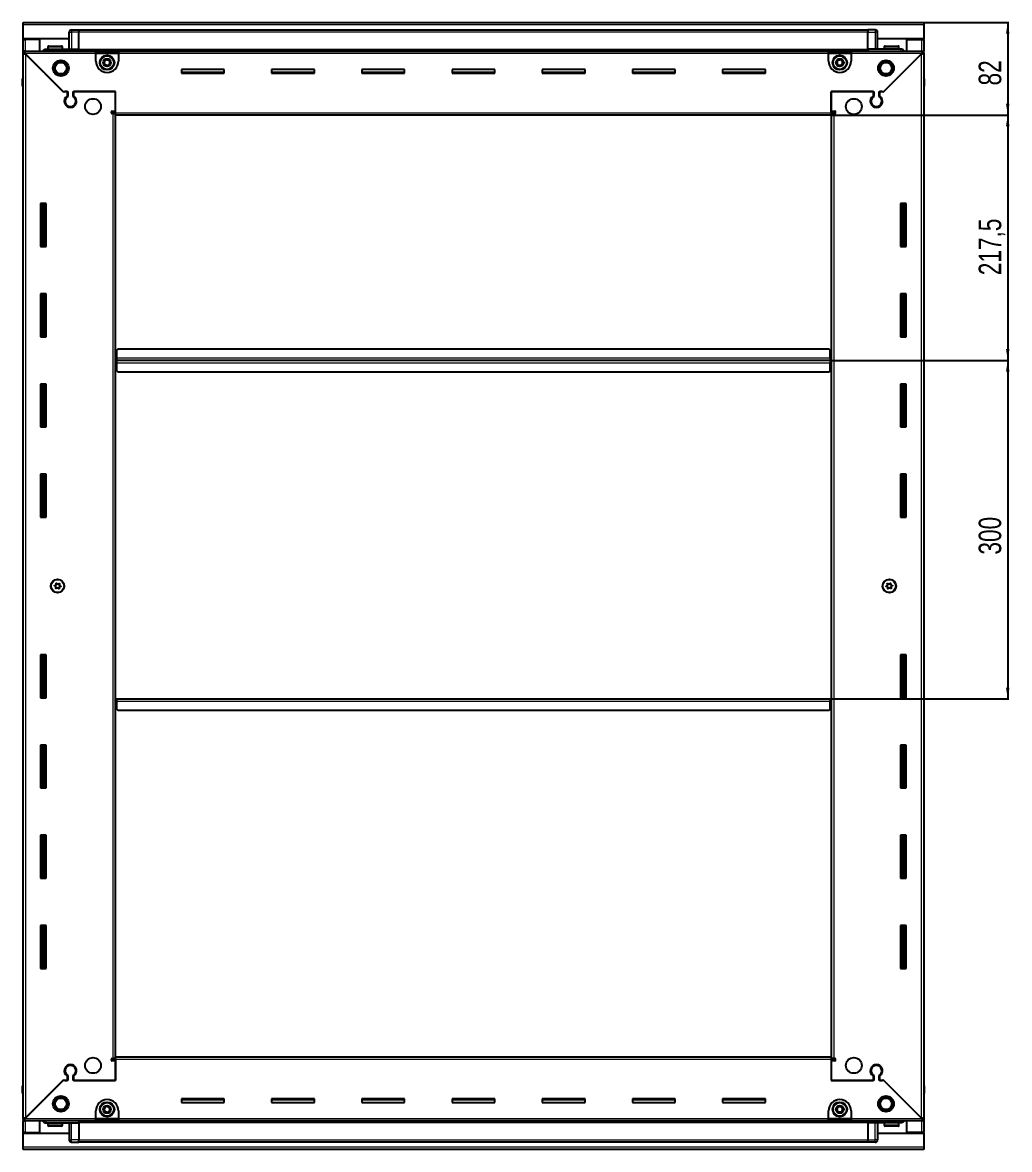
# Model space of a CAD drawing. Header units: millimetres. Extents: x 799 to 4478, y -814 to 2134.
# Drawn here: x 3602 to 4478, y 994 to 1993 of the extents above; entities that cross this region are included whole.
import ezdxf

# ---------------------------------------------------------------- set-up
doc = ezdxf.new("R2010")
doc.units = ezdxf.units.MM
doc.layers.add('FORMAT', color=7, linetype='Continuous')
doc.styles.add('SLDTEXTSTYLE0', font='TXT', dxfattribs={"width": 0.75})
doc.dimstyles.new('SLDDIMSTYLE0', dxfattribs={"dimtxt": 20, "dimasz": 10, "dimexe": 0, "dimexo": 0.0625, "dimgap": 5, "dimtad": 2, "dimdec": 1, "dimrnd": 1e-09, "dimzin": 12, "dimdsep": 46, "dimtxsty": 'SLDTEXTSTYLE0', "dimsah": 1, "dimcen": 0.09, "dimadec": 0, "dimazin": 3, "dimtfac": 1, "dimtofl": 0, "dimtmove": 0, "dimatfit": 3, "dimfxl": 0, "dimfrac": 2, "dimtolj": 1, "dimtzin": 12, "dimarcsym": 0})

# ---------------------------------------------------------------- blocks, each defined once
blk = doc.blocks.new('_D_6')
at = {"layer": 'FORMAT'}
for p, q in [((4401.51, 1993.43), (4477, 1993.43)), ((4476, 1993.43), (4476, 1911.43)), ((4319.51, 1911.43), (4477, 1911.43))]:
    blk.add_line(p, q, dxfattribs=at)
for points in [[(4476, 1993.43), (4474.46, 1983.43), (4477.54, 1983.43)], [(4476, 1911.43), (4477.54, 1921.43), (4474.46, 1921.43)]]:
    blk.add_solid(points, dxfattribs=at)
at = {"layer": 'FORMAT', "insert": (4450.22, 1937.66), "char_height": 20, "attachment_point": 1, "rotation": 90, "style": 'SLDTEXTSTYLE0'}
blk.add_mtext('82', dxfattribs=at)
blk = doc.blocks.new('_D_7')
at = {"layer": 'FORMAT'}
for p, q in [((4319.51, 1911.43), (4477, 1911.43)), ((4476, 1911.43), (4476, 1693.93)), ((4318.51, 1693.93), (4477, 1693.93))]:
    blk.add_line(p, q, dxfattribs=at)
for points in [[(4476, 1911.43), (4474.46, 1901.43), (4477.54, 1901.43)], [(4476, 1693.93), (4477.54, 1703.93), (4474.46, 1703.93)]]:
    blk.add_solid(points, dxfattribs=at)
at = {"layer": 'FORMAT', "insert": (4450.22, 1769.43), "char_height": 20, "attachment_point": 1, "rotation": 90, "style": 'SLDTEXTSTYLE0'}
blk.add_mtext('217,5', dxfattribs=at)
blk = doc.blocks.new('_D_8')
at = {"layer": 'FORMAT'}
for p, q in [((4318.51, 1693.93), (4477, 1693.93)), ((4476, 1693.93), (4476, 1393.93)), ((4318.51, 1393.93), (4477, 1393.93))]:
    blk.add_line(p, q, dxfattribs=at)
for points in [[(4476, 1693.93), (4474.46, 1683.93), (4477.54, 1683.93)], [(4476, 1393.93), (4477.54, 1403.93), (4474.46, 1403.93)]]:
    blk.add_solid(points, dxfattribs=at)
at = {"layer": 'FORMAT', "insert": (4450.22, 1521.77), "char_height": 20, "attachment_point": 1, "rotation": 90, "style": 'SLDTEXTSTYLE0'}
blk.add_mtext('300', dxfattribs=at)

msp = doc.modelspace()

# ---------------------------------------------------------------- linework, layer by layer
at = {"color": 7, "linetype": 'Continuous', "lineweight": 25}
for p, q in [((3602.5, 1991.33), (3602.5, 1993.43)), ((3602.5, 1993.43), (4401.5, 1993.43)), ((3602.5, 1978.93), (3602.5, 1991.33)), ((4401.5, 1993.43), (4401.5, 1991.33)), ((4401.5, 1991.33), (4401.5, 1978.93)), ((3643.5, 1978.93), (3602.5, 1978.93)), ((3602.5, 1978.43), (3602.5, 1978.93)), ((3602.5, 1978.43), (3604.6, 1978.43)), ((3602.5, 1968.18), (3602.5, 1978.43)), ((3604, 1978.43), (3604, 1978.93)), ((3617.5, 1978.43), (3604.6, 1978.43)), ((3617.5, 1968.18), (3617.5, 1978.43)), ((3643.5, 1969.93), (3643.5, 1984.93)), ((3644.18, 1986.43), (3644.18, 1986.43)), ((3645.5, 1986.93), (3652, 1986.93)), ((3645.5, 1986.93), (3652, 1986.93)), ((3652, 1986.93), (3652, 1986.93)), ((3652, 1986.93), (3652, 1986.93)), ((3652, 1986.93), (3652, 1984.93)), ((4352, 1986.78), (3652, 1986.78)), ((3652, 1969.93), (3652, 1984.93)), ((4352, 1986.93), (4352, 1986.93)), ((4358.5, 1986.93), (4352, 1986.93)), ((4358.5, 1986.93), (4352, 1986.93)), ((4352, 1986.93), (4352, 1984.93)), ((4352, 1969.93), (4352, 1984.93)), ((4360.5, 1984.93), (4360.5, 1984.93)), ((4360.5, 1969.93), (4360.5, 1984.93)), ((4401.5, 1978.93), (4360.5, 1978.93)), ((4386.5, 1968.18), (4386.5, 1978.43)), ((4386.5, 1978.43), (4399.4, 1978.43)), ((4399.4, 1978.43), (4401.5, 1978.43)), ((4400, 1978.43), (4400, 1978.93)), ((4401.5, 1978.43), (4401.5, 1978.93)), ((4401.5, 1978.43), (4401.5, 1968.18)), ((3602.5, 1966.68), (3602.5, 1968.18)), ((3602.5, 1968.18), (3603.5, 1968.18)), ((3603.5, 1968.18), (3667, 1968.18)), ((3603.5, 1966.68), (3603.5, 1968.18)), ((3623, 1969.93), (3652, 1969.93)), ((3624.5, 1971.83), (3624.5, 1969.93)), ((3625.3, 1972.63), (3636.7, 1972.63)), ((3637.5, 1969.93), (3637.5, 1971.83)), ((3652, 1969.93), (3652, 1969.43)), ((3652, 1968.78), (4352, 1968.78)), ((3667, 1966.08), (3667, 1968.18)), ((3667, 1968.18), (3687, 1968.18)), ((3687, 1968.18), (4317, 1968.18)), ((3687, 1968.18), (3687, 1966.08)), ((4317, 1966.08), (4317, 1968.18)), ((4317, 1968.18), (4337, 1968.18)), ((4337, 1968.18), (4400.5, 1968.18)), ((4337, 1968.18), (4337, 1966.08)), ((4352, 1969.93), (4352, 1969.43)), ((4381, 1969.93), (4352, 1969.93)), ((4366.5, 1971.83), (4366.5, 1969.93)), ((4367.3, 1972.63), (4378.7, 1972.63)), ((4379.5, 1969.93), (4379.5, 1971.83)), ((4400.5, 1966.68), (4400.5, 1968.18)), ((4400.5, 1968.18), (4401.5, 1968.18)), ((4401.5, 1966.68), (4401.5, 1968.18)), ((3602.5, 1966.18), (3602.5, 1966.68)), ((3602.5, 1966.68), (3603.5, 1966.68)), ((3602.5, 1021.68), (3602.5, 1966.18)), ((3604, 1966.18), (3602.5, 1966.18)), ((3604.1, 1966.08), (3638, 1932.18)), ((3638.7, 1931.48), (3604.6, 1965.58)), ((3667, 1966.68), (3687, 1966.68)), ((3667, 1959.18), (3667, 1966.08)), ((3687, 1966.08), (3687, 1959.18)), ((4317, 1966.68), (4337, 1966.68)), ((4317, 1959.18), (4317, 1966.08)), ((4337, 1966.08), (4337, 1959.18)), ((4399.4, 1965.58), (4365.3, 1931.48)), ((4366, 1932.18), (4399.9, 1966.08)), ((4400, 1966.18), (4401.5, 1966.18)), ((4400.5, 1966.68), (4401.5, 1966.68)), ((4401.5, 1966.68), (4401.5, 1966.18)), ((4401.5, 1966.18), (4401.5, 1021.68)), ((3781, 1951.93), (3743, 1951.93)), ((3743, 1951.93), (3743, 1948.43)), ((3781, 1949.18), (3743, 1949.18)), ((3743, 1948.43), (3781, 1948.43)), ((3781, 1948.43), (3781, 1951.93)), ((3861, 1951.93), (3823, 1951.93)), ((3823, 1951.93), (3823, 1948.43)), ((3861, 1949.18), (3823, 1949.18)), ((3823, 1948.43), (3861, 1948.43)), ((3861, 1948.43), (3861, 1951.93)), ((3941, 1951.93), (3903, 1951.93)), ((3903, 1951.93), (3903, 1948.43)), ((3941, 1949.18), (3903, 1949.18)), ((3903, 1948.43), (3941, 1948.43)), ((3941, 1948.43), (3941, 1951.93)), ((4021, 1951.93), (3983, 1951.93)), ((3983, 1951.93), (3983, 1948.43)), ((4021, 1949.18), (3983, 1949.18)), ((3983, 1948.43), (4021, 1948.43)), ((4021, 1948.43), (4021, 1951.93)), ((4101, 1951.93), (4063, 1951.93)), ((4063, 1951.93), (4063, 1948.43)), ((4101, 1949.18), (4063, 1949.18)), ((4063, 1948.43), (4101, 1948.43)), ((4101, 1948.43), (4101, 1951.93)), ((4181, 1951.93), (4143, 1951.93)), ((4143, 1951.93), (4143, 1948.43)), ((4181, 1949.18), (4143, 1949.18)), ((4143, 1948.43), (4181, 1948.43)), ((4181, 1948.43), (4181, 1951.93)), ((4261, 1951.93), (4223, 1951.93)), ((4223, 1951.93), (4223, 1948.43)), ((4261, 1949.18), (4223, 1949.18)), ((4223, 1948.43), (4261, 1948.43)), ((4261, 1948.43), (4261, 1951.93)), ((3602, 1943.43), (3602, 1936.93)), ((3602, 1936.93), (3602, 1943.43)), ((4401.5, 1944.76), (4401.5, 1944.76)), ((4402, 1943.43), (4402, 1936.93)), ((4402, 1936.93), (4402, 1943.43)), ((3602, 1936.93), (3602, 1936.93)), ((3602.5, 1936.93), (3602, 1936.93)), ((3602.15, 1936.93), (3602.15, 1050.93)), ((3638, 1932.18), (3642.2, 1932.18)), ((3639.4, 1932.18), (3638.7, 1931.48)), ((3641.5, 1932.18), (3639.4, 1932.18)), ((3641.5, 1932.18), (3641.5, 1928.29)), ((3642.2, 1932.18), (3642.2, 1927.9)), ((3646.8, 1932.18), (3684.5, 1932.18)), ((3646.8, 1927.9), (3646.8, 1932.18)), ((3647.5, 1928.29), (3647.5, 1932.18)), ((3684.5, 1932.18), (3647.5, 1932.18)), ((3684.5, 1913.53), (3684.5, 1932.18)), ((3684.5, 1914.93), (3684.5, 1932.18)), ((4319.5, 1932.18), (4357.2, 1932.18)), ((4319.5, 1913.53), (4319.5, 1932.18)), ((4319.5, 1932.18), (4319.5, 1914.93)), ((4356.5, 1932.18), (4319.5, 1932.18)), ((4356.5, 1932.18), (4356.5, 1928.29)), ((4357.2, 1932.18), (4357.2, 1927.9)), ((4361.8, 1932.18), (4366, 1932.18)), ((4361.8, 1927.9), (4361.8, 1932.18)), ((4364.6, 1932.18), (4362.5, 1932.18)), ((4362.5, 1928.29), (4362.5, 1932.18)), ((4365.3, 1931.48), (4364.6, 1932.18)), ((4401.5, 1936.93), (4402, 1936.93)), ((4401.85, 1050.93), (4401.85, 1936.93)), ((4402, 1936.93), (4402, 1936.93)), ((4402, 1936.93), (4402, 1936.93)), ((3642.5, 1919.32), (3642.5, 1918.56)), ((4361.5, 1919.32), (4361.5, 1918.56)), ((3681.65, 1914.93), (3684.5, 1914.93)), ((3682.4, 1912.93), (3681.65, 1912.93)), ((3682.4, 1912.93), (3684.5, 1912.93)), ((3684.5, 1913.93), (3682.5, 1913.93)), ((3682.5, 1913.93), (3682.5, 1912.93)), ((3684.5, 1911.43), (3684.5, 1913.53)), ((4319.5, 1911.43), (3684.5, 1911.43)), ((3684.5, 1076.43), (3684.5, 1911.43)), ((4319.5, 1914.93), (4322.35, 1914.93)), ((4321.5, 1913.93), (4319.5, 1913.93)), ((4319.5, 1913.53), (4319.5, 1911.43)), ((4319.5, 1912.93), (4321.6, 1912.93)), ((4319.5, 1911.43), (4319.5, 1076.43)), ((4321.5, 1912.93), (4321.5, 1913.93)), ((4322.35, 1912.93), (4321.6, 1912.93)), ((3623, 1832.93), (3618, 1832.93)), ((3618, 1832.93), (3618, 1794.93)), ((3620.15, 1794.93), (3620.15, 1832.93)), ((3621.94, 1794.93), (3621.94, 1832.93)), ((3621.98, 1794.93), (3621.98, 1832.93)), ((3623, 1794.93), (3623, 1832.93)), ((4381, 1832.93), (4381, 1794.93)), ((4386, 1832.93), (4381, 1832.93)), ((4382.02, 1832.93), (4382.02, 1794.93)), ((4382.06, 1832.93), (4382.06, 1794.93)), ((4383.85, 1832.93), (4383.85, 1794.93)), ((4386, 1794.93), (4386, 1832.93)), ((3618, 1794.93), (3623, 1794.93)), ((4381, 1794.93), (4386, 1794.93)), ((3623, 1752.93), (3618, 1752.93)), ((3618, 1752.93), (3618, 1714.93)), ((3620.15, 1714.93), (3620.15, 1752.93)), ((3621.94, 1714.93), (3621.94, 1752.93)), ((3621.98, 1714.93), (3621.98, 1752.93)), ((3623, 1714.93), (3623, 1752.93)), ((4381, 1752.93), (4381, 1714.93)), ((4386, 1752.93), (4381, 1752.93)), ((4382.02, 1752.93), (4382.02, 1714.93)), ((4382.06, 1752.93), (4382.06, 1714.93)), ((4383.85, 1752.93), (4383.85, 1714.93)), ((4386, 1714.93), (4386, 1752.93)), ((3618, 1714.93), (3623, 1714.93)), ((4381, 1714.93), (4386, 1714.93)), ((3686.5, 1703.93), (3685.5, 1702.93)), ((3685.5, 1702.93), (3685.5, 1696.03)), ((4317.5, 1703.93), (3686.5, 1703.93)), ((4318.5, 1702.93), (4317.5, 1703.93)), ((4318.5, 1696.03), (4318.5, 1702.93)), ((3685.25, 1693.93), (3684.5, 1693.93)), ((3685.5, 1696.78), (3685.25, 1696.78)), ((3685.25, 1696.78), (3685.25, 1693.93)), ((3685.25, 1693.93), (3685.25, 1691.08)), ((3685.25, 1691.08), (3685.5, 1691.08)), ((3685.5, 1693.93), (3685.5, 1696.03)), ((3685.5, 1691.83), (3685.5, 1693.93)), ((4318.5, 1693.93), (3685.5, 1693.93)), ((3685.5, 1691.83), (3685.5, 1684.93)), ((4318.75, 1696.78), (4318.5, 1696.78)), ((4318.5, 1696.03), (4318.5, 1693.93)), ((4318.5, 1693.93), (4318.5, 1691.83)), ((4318.5, 1684.93), (4318.5, 1691.83)), ((4318.5, 1691.08), (4318.75, 1691.08)), ((4318.75, 1693.93), (4318.75, 1696.78)), ((4318.75, 1691.08), (4318.75, 1693.93)), ((4319.5, 1693.93), (4318.75, 1693.93)), ((3685.5, 1684.93), (3686.5, 1683.93)), ((3686.5, 1683.93), (4317.5, 1683.93)), ((4317.5, 1683.93), (4318.5, 1684.93)), ((3623, 1672.93), (3618, 1672.93)), ((3618, 1672.93), (3618, 1634.93)), ((3620.15, 1634.93), (3620.15, 1672.93)), ((3621.94, 1634.93), (3621.94, 1672.93)), ((3621.98, 1634.93), (3621.98, 1672.93)), ((3623, 1634.93), (3623, 1672.93)), ((4381, 1672.93), (4381, 1634.93)), ((4386, 1672.93), (4381, 1672.93)), ((4382.02, 1672.93), (4382.02, 1634.93)), ((4382.06, 1672.93), (4382.06, 1634.93)), ((4383.85, 1672.93), (4383.85, 1634.93)), ((4386, 1634.93), (4386, 1672.93)), ((3618, 1634.93), (3623, 1634.93)), ((4381, 1634.93), (4386, 1634.93)), ((3623, 1592.93), (3618, 1592.93)), ((3618, 1592.93), (3618, 1554.93)), ((3620.15, 1554.93), (3620.15, 1592.93)), ((3621.94, 1554.93), (3621.94, 1592.93)), ((3621.98, 1554.93), (3621.98, 1592.93)), ((3623, 1554.93), (3623, 1592.93)), ((4381, 1592.93), (4381, 1554.93)), ((4386, 1592.93), (4381, 1592.93)), ((4382.02, 1592.93), (4382.02, 1554.93)), ((4382.06, 1592.93), (4382.06, 1554.93)), ((4383.85, 1592.93), (4383.85, 1554.93)), ((4386, 1554.93), (4386, 1592.93)), ((3618, 1554.93), (3623, 1554.93)), ((4381, 1554.93), (4386, 1554.93)), ((3623, 1432.93), (3618, 1432.93)), ((3618, 1432.93), (3618, 1394.93)), ((3620.15, 1394.93), (3620.15, 1432.93)), ((3621.94, 1394.93), (3621.94, 1432.93)), ((3621.98, 1394.93), (3621.98, 1432.93)), ((3623, 1394.93), (3623, 1432.93)), ((4381, 1432.93), (4381, 1394.93)), ((4386, 1432.93), (4381, 1432.93)), ((4382.02, 1432.93), (4382.02, 1394.93)), ((4382.06, 1432.93), (4382.06, 1394.93)), ((4383.85, 1432.93), (4383.85, 1394.93)), ((4386, 1394.93), (4386, 1432.93)), ((3618, 1394.93), (3623, 1394.93)), ((3684.5, 1393.93), (3685.25, 1393.93)), ((3685.25, 1393.93), (3685.25, 1391.08)), ((3685.25, 1391.08), (3685.5, 1391.08)), ((3685.5, 1393.93), (4318.5, 1393.93)), ((3685.5, 1391.83), (3685.5, 1393.93)), ((3685.5, 1391.83), (3685.5, 1384.93)), ((4318.5, 1393.93), (4318.5, 1391.83)), ((4318.5, 1384.93), (4318.5, 1391.83)), ((4318.5, 1391.08), (4318.75, 1391.08)), ((4318.75, 1391.08), (4318.75, 1393.93)), ((4318.75, 1393.93), (4319.5, 1393.93)), ((4381, 1394.93), (4386, 1394.93)), ((3685.5, 1384.93), (3686.5, 1383.93)), ((3686.5, 1383.93), (4317.5, 1383.93)), ((4317.5, 1383.93), (4318.5, 1384.93)), ((3623, 1352.93), (3618, 1352.93)), ((3618, 1352.93), (3618, 1314.93)), ((3620.15, 1314.93), (3620.15, 1352.93)), ((3621.94, 1314.93), (3621.94, 1352.93)), ((3621.98, 1314.93), (3621.98, 1352.93)), ((3623, 1314.93), (3623, 1352.93)), ((4381, 1352.93), (4381, 1314.93)), ((4386, 1352.93), (4381, 1352.93)), ((4382.02, 1352.93), (4382.02, 1314.93)), ((4382.06, 1352.93), (4382.06, 1314.93)), ((4383.85, 1352.93), (4383.85, 1314.93)), ((4386, 1314.93), (4386, 1352.93)), ((3618, 1314.93), (3623, 1314.93)), ((4381, 1314.93), (4386, 1314.93)), ((3623, 1272.93), (3618, 1272.93)), ((3618, 1272.93), (3618, 1234.93)), ((3620.15, 1234.93), (3620.15, 1272.93)), ((3621.94, 1234.93), (3621.94, 1272.93)), ((3621.98, 1234.93), (3621.98, 1272.93)), ((3623, 1234.93), (3623, 1272.93)), ((4381, 1272.93), (4381, 1234.93)), ((4386, 1272.93), (4381, 1272.93)), ((4382.02, 1272.93), (4382.02, 1234.93)), ((4382.06, 1272.93), (4382.06, 1234.93)), ((4383.85, 1272.93), (4383.85, 1234.93)), ((4386, 1234.93), (4386, 1272.93)), ((3618, 1234.93), (3623, 1234.93)), ((4381, 1234.93), (4386, 1234.93)), ((3623, 1192.93), (3618, 1192.93)), ((3618, 1192.93), (3618, 1154.93)), ((3620.15, 1154.93), (3620.15, 1192.93)), ((3621.94, 1154.93), (3621.94, 1192.93)), ((3621.98, 1154.93), (3621.98, 1192.93)), ((3623, 1154.93), (3623, 1192.93)), ((4381, 1192.93), (4381, 1154.93)), ((4386, 1192.93), (4381, 1192.93)), ((4382.02, 1192.93), (4382.02, 1154.93)), ((4382.06, 1192.93), (4382.06, 1154.93)), ((4383.85, 1192.93), (4383.85, 1154.93)), ((4386, 1154.93), (4386, 1192.93)), ((3618, 1154.93), (3623, 1154.93)), ((4381, 1154.93), (4386, 1154.93)), ((3642.5, 1069.31), (3642.5, 1068.55)), ((3681.65, 1074.93), (3682.4, 1074.93)), ((3684.5, 1072.93), (3681.65, 1072.93)), ((3684.5, 1074.93), (3682.4, 1074.93)), ((3682.5, 1074.93), (3682.5, 1073.93)), ((3682.5, 1073.93), (3684.5, 1073.93)), ((3684.5, 1076.43), (4319.5, 1076.43)), ((3684.5, 1074.33), (3684.5, 1076.43)), ((3684.5, 1074.33), (3684.5, 1055.68)), ((3684.5, 1055.68), (3684.5, 1072.93)), ((4319.5, 1076.43), (4319.5, 1074.33)), ((4321.6, 1074.93), (4319.5, 1074.93)), ((4319.5, 1074.33), (4319.5, 1055.68)), ((4319.5, 1073.93), (4321.5, 1073.93)), ((4319.5, 1072.93), (4319.5, 1055.68)), ((4322.35, 1072.93), (4319.5, 1072.93)), ((4321.5, 1073.93), (4321.5, 1074.93)), ((4321.6, 1074.93), (4322.35, 1074.93)), ((4361.5, 1069.31), (4361.5, 1068.55)), ((3641.5, 1059.57), (3641.5, 1055.68)), ((3642.2, 1059.97), (3642.2, 1055.68)), ((3646.8, 1055.68), (3646.8, 1059.97)), ((3647.5, 1055.68), (3647.5, 1059.57)), ((4356.5, 1059.57), (4356.5, 1055.68)), ((4357.2, 1059.97), (4357.2, 1055.68)), ((4361.8, 1055.68), (4361.8, 1059.97)), ((4362.5, 1055.68), (4362.5, 1059.57)), ((3602, 1050.93), (3602, 1050.93)), ((3602, 1044.43), (3602, 1050.93)), ((3602, 1050.93), (3602, 1050.93)), ((3602, 1050.93), (3602, 1044.43)), ((3602.5, 1050.93), (3602, 1050.93)), ((3638, 1055.68), (3604.1, 1021.78)), ((3604.6, 1022.28), (3638.7, 1056.38)), ((3642.2, 1055.68), (3638, 1055.68)), ((3638.7, 1056.38), (3639.4, 1055.68)), ((3639.4, 1055.68), (3641.5, 1055.68)), ((3684.5, 1055.68), (3646.8, 1055.68)), ((3647.5, 1055.68), (3684.5, 1055.68)), ((4357.2, 1055.68), (4319.5, 1055.68)), ((4319.5, 1055.68), (4356.5, 1055.68)), ((4366, 1055.68), (4361.8, 1055.68)), ((4362.5, 1055.68), (4364.6, 1055.68)), ((4364.6, 1055.68), (4365.3, 1056.38)), ((4365.3, 1056.38), (4399.4, 1022.28)), ((4399.9, 1021.78), (4366, 1055.68)), ((4401.5, 1050.93), (4402, 1050.93)), ((4402, 1050.93), (4402, 1050.93)), ((4402, 1044.43), (4402, 1050.93)), ((4402, 1050.93), (4402, 1044.43)), ((3602.5, 1043.11), (3602.5, 1043.11)), ((3781, 1039.43), (3743, 1039.43)), ((3743, 1039.43), (3743, 1035.93)), ((3781, 1035.93), (3781, 1039.43)), ((3861, 1039.43), (3823, 1039.43)), ((3823, 1039.43), (3823, 1035.93)), ((3861, 1035.93), (3861, 1039.43)), ((3941, 1039.43), (3903, 1039.43)), ((3903, 1039.43), (3903, 1035.93)), ((3941, 1035.93), (3941, 1039.43)), ((4021, 1039.43), (3983, 1039.43)), ((3983, 1039.43), (3983, 1035.93)), ((4021, 1035.93), (4021, 1039.43)), ((4101, 1039.43), (4063, 1039.43)), ((4063, 1039.43), (4063, 1035.93)), ((4101, 1035.93), (4101, 1039.43)), ((4181, 1039.43), (4143, 1039.43)), ((4143, 1039.43), (4143, 1035.93)), ((4181, 1035.93), (4181, 1039.43)), ((4261, 1039.43), (4223, 1039.43)), ((4223, 1039.43), (4223, 1035.93)), ((4261, 1035.93), (4261, 1039.43)), ((3743, 1038.68), (3781, 1038.68)), ((3743, 1035.93), (3781, 1035.93)), ((3823, 1038.68), (3861, 1038.68)), ((3823, 1035.93), (3861, 1035.93)), ((3903, 1038.68), (3941, 1038.68)), ((3903, 1035.93), (3941, 1035.93)), ((3983, 1038.68), (4021, 1038.68)), ((3983, 1035.93), (4021, 1035.93)), ((4063, 1038.68), (4101, 1038.68)), ((4063, 1035.93), (4101, 1035.93)), ((4143, 1038.68), (4181, 1038.68)), ((4143, 1035.93), (4181, 1035.93)), ((4223, 1038.68), (4261, 1038.68)), ((4223, 1035.93), (4261, 1035.93)), ((3602.5, 1021.18), (3602.5, 1021.68)), ((3604, 1021.68), (3602.5, 1021.68)), ((3602.5, 1021.18), (3602.5, 1019.68)), ((3603.5, 1021.18), (3602.5, 1021.18)), ((3602.5, 1009.43), (3602.5, 1019.68)), ((3603.5, 1019.68), (3602.5, 1019.68)), ((3603.5, 1021.18), (3603.5, 1019.68)), ((3667, 1019.68), (3603.5, 1019.68)), ((3617.5, 1009.43), (3617.5, 1019.68)), ((4352, 1019.08), (3652, 1019.08)), ((3667, 1021.78), (3667, 1028.68)), ((3667, 1019.68), (3667, 1021.78)), ((3687, 1021.18), (3667, 1021.18)), ((3687, 1019.68), (3667, 1019.68)), ((3687, 1028.68), (3687, 1021.78)), ((3687, 1021.78), (3687, 1019.68)), ((4317, 1019.68), (3687, 1019.68)), ((4317, 1021.78), (4317, 1028.68)), ((4317, 1019.68), (4317, 1021.78)), ((4337, 1021.18), (4317, 1021.18)), ((4337, 1019.68), (4317, 1019.68)), ((4337, 1028.68), (4337, 1021.78)), ((4337, 1021.78), (4337, 1019.68)), ((4400.5, 1019.68), (4337, 1019.68)), ((4386.5, 1009.43), (4386.5, 1019.68)), ((4400, 1021.68), (4401.5, 1021.68)), ((4400.5, 1021.18), (4400.5, 1019.68)), ((4401.5, 1021.18), (4400.5, 1021.18)), ((4401.5, 1019.68), (4400.5, 1019.68)), ((4401.5, 1021.68), (4401.5, 1021.18)), ((4401.5, 1021.18), (4401.5, 1019.68)), ((4401.5, 1019.68), (4401.5, 1009.43)), ((3604.6, 1009.43), (3602.5, 1009.43)), ((3602.5, 1008.93), (3602.5, 1009.43)), ((3604, 1008.93), (3604, 1009.43)), ((3604.6, 1009.43), (3617.5, 1009.43)), ((3623, 1017.93), (3652, 1017.93)), ((3624.5, 1017.93), (3624.5, 1016.03)), ((3629.08, 1015.23), (3625.3, 1015.23)), ((3636.7, 1015.23), (3629.08, 1015.23)), ((3637.5, 1016.03), (3637.5, 1017.93)), ((3643.5, 1017.93), (3643.5, 1002.93)), ((3652, 1017.93), (3652, 1018.43)), ((3652, 1017.93), (3652, 1002.93)), ((4352, 1017.93), (4352, 1018.43)), ((4381, 1017.93), (4352, 1017.93)), ((4352, 1017.93), (4352, 1002.93)), ((4360.5, 1017.93), (4360.5, 1002.93)), ((4366.5, 1017.93), (4366.5, 1016.03)), ((4374.29, 1015.23), (4367.3, 1015.23)), ((4378.7, 1015.23), (4374.29, 1015.23)), ((4379.5, 1016.03), (4379.5, 1017.93)), ((4399.4, 1009.43), (4386.5, 1009.43)), ((4401.5, 1009.43), (4399.4, 1009.43)), ((4400, 1008.93), (4400, 1009.43)), ((4401.5, 1008.93), (4401.5, 1009.43)), ((3602.5, 996.53), (3602.5, 1008.93)), ((3602.5, 1008.93), (3643.5, 1008.93)), ((3643.5, 1002.93), (3643.5, 1002.93)), ((3645.5, 1000.93), (3652, 1000.93)), ((3645.5, 1000.93), (3652, 1000.93)), ((3652, 1000.93), (3652, 1002.93)), ((3652, 1001.08), (4352, 1001.08)), ((3652, 1000.93), (3652, 1000.93)), ((4352, 1000.93), (4352, 1002.93)), ((4358.5, 1000.93), (4352, 1000.93)), ((4352, 1000.93), (4352, 1000.93)), ((4352, 1000.93), (4352, 1000.93)), ((4358.5, 1000.93), (4352, 1000.93)), ((4359.82, 1001.43), (4359.82, 1001.43)), ((4360.5, 1008.93), (4401.5, 1008.93)), ((4401.5, 1008.93), (4401.5, 996.53)), ((3602.5, 994.43), (3602.5, 996.53)), ((4401.5, 994.43), (3602.5, 994.43)), ((4401.5, 996.53), (4401.5, 994.43))]:
    msp.add_line(p, q, dxfattribs=at)
at = {"color": 8, "linetype": 'Continuous', "lineweight": 18}
for p, q in [((4401.5, 1991.33), (3602.5, 1991.33)), ((3604.6, 1978.43), (3604.6, 1978.93)), ((3604.6, 1968.18), (3604.6, 1978.43)), ((3643.5, 1984.93), (3645.5, 1984.93)), ((3645.5, 1986.93), (3645.5, 1984.93)), ((3645.5, 1984.93), (3645.5, 1969.93)), ((3652, 1984.93), (3645.5, 1984.93)), ((4352, 1984.78), (3652, 1984.78)), ((4352, 1984.93), (4358.5, 1984.93)), ((4358.5, 1986.93), (4358.5, 1984.93)), ((4358.5, 1984.93), (4358.5, 1969.93)), ((4360.5, 1984.93), (4358.5, 1984.93)), ((4399.4, 1978.93), (4399.4, 1978.43)), ((4399.4, 1978.43), (4399.4, 1968.18)), ((3624.5, 1971.83), (3637.5, 1971.83)), ((4352, 1969.43), (3652, 1969.43)), ((4352, 1968.2), (3652, 1968.2)), ((4366.5, 1971.83), (4379.5, 1971.83)), ((3667, 1966.08), (3604.1, 1966.08)), ((3604.6, 1965.58), (3604.6, 1022.28)), ((3667, 1966.08), (3687, 1966.08)), ((4317, 1966.08), (3687, 1966.08)), ((4317, 1966.08), (4337, 1966.08)), ((4399.9, 1966.08), (4337, 1966.08)), ((4399.4, 1022.28), (4399.4, 1965.58)), ((3602.5, 1943.43), (3602, 1943.43)), ((4401.5, 1943.43), (4402, 1943.43)), ((3682.4, 1074.93), (3682.4, 1912.93)), ((3684.5, 1913.53), (4319.5, 1913.53)), ((4321.6, 1912.93), (4321.6, 1074.93)), ((3619.5, 1832.93), (3619.5, 1794.93)), ((3620.74, 1832.93), (3620.74, 1794.93)), ((4383.27, 1794.93), (4383.27, 1832.93)), ((4384.5, 1794.93), (4384.5, 1832.93)), ((3619.5, 1752.93), (3619.5, 1714.93)), ((3620.74, 1752.93), (3620.74, 1714.93)), ((4383.27, 1714.93), (4383.27, 1752.93)), ((4384.5, 1714.93), (4384.5, 1752.93)), ((4318.5, 1696.03), (3685.5, 1696.03)), ((3685.5, 1691.83), (4318.5, 1691.83)), ((3619.5, 1672.93), (3619.5, 1634.93)), ((3620.74, 1672.93), (3620.74, 1634.93)), ((4383.27, 1634.93), (4383.27, 1672.93)), ((4384.5, 1634.93), (4384.5, 1672.93)), ((3619.5, 1592.93), (3619.5, 1554.93)), ((3620.74, 1592.93), (3620.74, 1554.93)), ((4383.27, 1554.93), (4383.27, 1592.93)), ((4384.5, 1554.93), (4384.5, 1592.93)), ((3619.5, 1432.93), (3619.5, 1394.93)), ((3620.74, 1432.93), (3620.74, 1394.93)), ((4383.27, 1394.93), (4383.27, 1432.93)), ((4384.5, 1394.93), (4384.5, 1432.93)), ((3685.5, 1391.83), (4318.5, 1391.83)), ((3619.5, 1352.93), (3619.5, 1314.93)), ((3620.74, 1352.93), (3620.74, 1314.93)), ((4383.27, 1314.93), (4383.27, 1352.93)), ((4384.5, 1314.93), (4384.5, 1352.93)), ((3619.5, 1272.93), (3619.5, 1234.93)), ((3620.74, 1272.93), (3620.74, 1234.93)), ((4383.27, 1234.93), (4383.27, 1272.93)), ((4384.5, 1234.93), (4384.5, 1272.93)), ((3619.5, 1192.93), (3619.5, 1154.93)), ((3620.74, 1192.93), (3620.74, 1154.93)), ((4383.27, 1154.93), (4383.27, 1192.93)), ((4384.5, 1154.93), (4384.5, 1192.93)), ((4319.5, 1074.33), (3684.5, 1074.33)), ((3602.5, 1044.43), (3602, 1044.43)), ((4401.5, 1044.43), (4402, 1044.43)), ((3604.1, 1021.78), (3667, 1021.78)), ((3604.6, 1009.43), (3604.6, 1019.68)), ((3652, 1019.67), (4352, 1019.67)), ((3687, 1021.78), (3667, 1021.78)), ((3687, 1021.78), (4317, 1021.78)), ((4337, 1021.78), (4317, 1021.78)), ((4337, 1021.78), (4399.9, 1021.78)), ((4399.4, 1019.68), (4399.4, 1009.43)), ((3604.6, 1008.93), (3604.6, 1009.43)), ((3628.81, 1016.03), (3624.5, 1016.03)), ((3637.5, 1016.03), (3628.81, 1016.03)), ((3645.5, 1002.93), (3645.5, 1017.93)), ((3652, 1018.43), (4352, 1018.43)), ((4358.5, 1002.93), (4358.5, 1017.93)), ((4374.48, 1016.03), (4366.5, 1016.03)), ((4379.5, 1016.03), (4374.48, 1016.03)), ((4399.4, 1009.43), (4399.4, 1008.93)), ((3643.5, 1002.93), (3645.5, 1002.93)), ((3652, 1002.93), (3645.5, 1002.93)), ((3645.5, 1000.93), (3645.5, 1002.93)), ((3652, 1003.08), (4352, 1003.08)), ((4352, 1002.93), (4358.5, 1002.93)), ((4360.5, 1002.93), (4358.5, 1002.93)), ((4358.5, 1000.93), (4358.5, 1002.93)), ((4401.5, 996.53), (3602.5, 996.53))]:
    msp.add_line(p, q, dxfattribs=at)
at = {"color": 7, "linetype": 'Continuous', "lineweight": 25, "flags": 128}
msp.add_lwpolyline([(3643.65, 1002.18), (3643.54, 1002.54), (3643.5, 1002.93)], dxfattribs=at)
at = {"color": 7, "linetype": 'Continuous', "lineweight": 25}
for centre, radius in [((3636, 1952.93), 7), ((3636, 1952.93), 6.02), ((3677, 1957.93), 6.5), ((3677, 1957.93), 3.46), ((4327, 1957.93), 6.5), ((4327, 1957.93), 3.46), ((4368, 1952.93), 7), ((4368, 1952.93), 6.03), ((3636, 1952.93), 5.1), ((4368, 1952.93), 5.1), ((3664.5, 1918.93), 7), ((4339.5, 1918.93), 7), ((3633, 1493.93), 6), ((3633.15, 1493.93), 5.79), ((4371, 1493.93), 6), ((4370.85, 1493.93), 5.79), ((3633.15, 1493.93), 1.85), ((4370.85, 1493.93), 1.85), ((3664.5, 1068.93), 7), ((4339.5, 1068.93), 7), ((3636, 1034.93), 7), ((3636, 1034.93), 6.03), ((3636, 1034.93), 5.1), ((4368, 1034.93), 7), ((4368, 1034.93), 6.02), ((4368, 1034.93), 5.1), ((3677, 1029.93), 6.5), ((3677, 1029.93), 3.46), ((4327, 1029.93), 6.5), ((4327, 1029.93), 3.46)]:
    msp.add_circle(centre, radius, dxfattribs=at)
at = {"color": 8, "linetype": 'Continuous', "lineweight": 18}
for centre in [(3677, 1957.93), (4327, 1957.93), (3677, 1029.93), (4327, 1029.93)]:
    msp.add_circle(centre, 5.7, dxfattribs=at)
at = {"color": 7, "linetype": 'Continuous', "lineweight": 25}
for centre, radius, start, end in [((3645.5, 1984.93), 2, 90, 180), ((3645.5, 1984.93), 2, 90, 131.40962), ((4358.5, 1984.93), 2, 0, 90), ((3625.3, 1971.83), 0.8, 90, 180), ((3636.7, 1971.83), 0.8, 0, 90), ((3643.3, 1970.13), 0.2, 270, 0), ((4360.7, 1970.13), 0.2, 180, 270), ((4367.3, 1971.83), 0.8, 90, 180), ((4378.7, 1971.83), 0.8, 0, 90), ((3677, 1959.18), 10, 180, 270), ((3677, 1957.93), 2.5, 134.01559, 194.01559), ((3677, 1957.93), 2.5, 74.01559, 134.01559), ((3677, 1959.18), 10, 270, 0), ((3677, 1957.93), 2.5, 14.01559, 74.01559), ((3677, 1957.93), 2.5, 314.01559, 14.01559), ((4327, 1959.18), 10, 180, 270), ((4327, 1957.93), 2.5, 160.11158, 220.11158), ((4327, 1957.93), 2.5, 100.11158, 160.11158), ((4327, 1957.93), 2.5, 40.11158, 100.11158), ((4327, 1959.18), 10, 270, 0), ((4327, 1957.93), 2.5, 340.11158, 40.11158), ((3677, 1957.93), 2.5, 194.01559, 254.01559), ((3677, 1957.93), 2.5, 254.01559, 314.01559), ((4327, 1957.93), 2.5, 220.11158, 280.11158), ((4327, 1957.93), 2.5, 280.11158, 340.11158), ((3604, 1943.43), 2, 138.59038, 180), ((4400, 1943.43), 2, 0, 41.40962), ((3644.5, 1923.68), 5.5, 123.05573, 56.94427), ((4359.5, 1923.68), 5.5, 123.05573, 56.94427), ((3644.5, 1923.68), 4.8, 118.63099, 61.36901), ((4359.5, 1923.68), 4.8, 118.63099, 61.36901), ((3681.65, 1913.93), 1, 90, 270), ((4322.35, 1913.93), 1, 270, 90), ((3644.5, 1064.18), 5.5, 303.05573, 236.94427), ((3644.5, 1064.18), 4.8, 298.63099, 241.36901), ((3681.65, 1073.93), 1, 90, 270), ((4322.35, 1073.93), 1, 270, 90), ((4359.5, 1064.18), 5.5, 303.05573, 236.94427), ((4359.5, 1064.18), 4.8, 298.63099, 241.36901), ((3604, 1044.43), 2, 180, 221.40962), ((4400, 1044.43), 2, 318.59038, 0), ((3677, 1028.68), 10, 90, 180), ((3677, 1029.93), 2.5, 127.47401, 187.47401), ((3677, 1029.93), 2.5, 187.47401, 247.47401), ((3677, 1029.93), 2.5, 67.47401, 127.47401), ((3677, 1028.68), 10, 0, 90), ((3677, 1029.93), 2.5, 7.47401, 67.47401), ((3677, 1029.93), 2.5, 307.47401, 7.47401), ((4327, 1028.68), 10, 90, 180), ((4327, 1029.93), 2.5, 147.04236, 207.04236), ((4327, 1029.93), 2.5, 87.04236, 147.04236), ((4327, 1028.68), 10, 0, 90), ((4327, 1029.93), 2.5, 27.04236, 87.04236), ((4327, 1029.93), 2.5, 327.04236, 27.04236), ((3677, 1029.93), 2.5, 247.47401, 307.47401), ((4327, 1029.93), 2.5, 207.04236, 267.04236), ((4327, 1029.93), 2.5, 267.04236, 327.04236), ((3625.3, 1016.03), 0.8, 180, 270), ((3636.7, 1016.03), 0.8, 270, 0), ((3643.3, 1017.73), 0.2, 0, 90), ((4360.7, 1017.73), 0.2, 90, 180), ((4367.3, 1016.03), 0.8, 180, 270), ((4378.7, 1016.03), 0.8, 270, 360), ((3645.5, 1002.93), 2, 180, 270), ((4358.5, 1002.93), 2, 270, 0), ((4358.5, 1002.93), 2, 270, 288.58003), ((4358.5, 1002.93), 2, 303.94202, 311.40962)]:
    msp.add_arc(centre, radius, start, end, dxfattribs=at)
for points, knots in [([(3604.1, 1966.08), (3604.06, 1966.34), (3603.97, 1966.83), (3603.83, 1967.47), (3603.7, 1967.94), (3603.59, 1968.16), (3603.52, 1968.18), (3603.5, 1968.18)], [0, 0, 0, 0, 0.230255, 0.448522, 0.666786, 0.88505, 1, 1, 1, 1]), ([(3619.79, 1968.18), (3619.91, 1968.38), (3620.29, 1969.03), (3621.45, 1969.74), (3622.48, 1969.87), (3623, 1969.93)], [0, 0, 0, 0, 0.18225, 0.591125, 1, 1, 1, 1]), ([(3652, 1969.93), (3652, 1969.9), (3652, 1969.82), (3652, 1969.2), (3652, 1968.62), (3652, 1968.23), (3652, 1968.2)], [0, 0, 0, 0, 0.324279, 0.648558, 0.972836, 1, 1, 1, 1]), ([(4352, 1969.93), (4352, 1969.9), (4352, 1969.82), (4352, 1969.2), (4352, 1968.62), (4352, 1968.23), (4352, 1968.2)], [0, 0, 0, 0, 0.3242788, 0.6485576, 0.9728365, 1, 1, 1, 1]), ([(4384.22, 1968.18), (4384.1, 1968.38), (4383.71, 1969.03), (4382.55, 1969.74), (4381.52, 1969.87), (4381, 1969.93)], [0, 0, 0, 0, 0.18225, 0.591125, 1, 1, 1, 1]), ([(4400.5, 1968.18), (4400.46, 1968.16), (4400.37, 1968.11), (4400.23, 1967.71), (4400.1, 1967.15), (4399.99, 1966.57), (4399.92, 1966.21), (4399.9, 1966.08)], [0, 0, 0, 0, 0.230255, 0.448522, 0.666786, 0.88505, 1, 1, 1, 1]), ([(3602.5, 1966.18), (3602.53, 1966.14), (3602.58, 1966.05), (3602.97, 1965.91), (3603.53, 1965.78), (3604.11, 1965.67), (3604.48, 1965.61), (3604.6, 1965.58)], [0, 0, 0, 0, 0.230255, 0.448522, 0.666786, 0.88505, 1, 1, 1, 1]), ([(3674.23, 1958.73), (3674.6, 1959.09), (3675.29, 1959.76), (3675.98, 1960.42), (3676.3, 1960.73)], [0, 0, 0, 0, 0.534686, 1, 1, 1, 1]), ([(3674.93, 1955.93), (3674.84, 1956.26), (3674.64, 1957.06), (3674.4, 1958.03), (3674.26, 1958.61), (3674.23, 1958.73)], [0, 0, 0, 0, 0.362901, 0.866875, 1, 1, 1, 1]), ([(3676.3, 1960.73), (3676.8, 1960.59), (3677.73, 1960.33), (3678.65, 1960.06), (3679.08, 1959.94)], [0, 0, 0, 0, 0.534686, 1, 1, 1, 1]), ([(3679.08, 1959.94), (3679.11, 1959.82), (3679.25, 1959.24), (3679.49, 1958.27), (3679.69, 1957.47), (3679.78, 1957.14)], [0, 0, 0, 0, 0.133125, 0.637099, 1, 1, 1, 1]), ([(4324.16, 1957.43), (4324.2, 1957.54), (4324.41, 1958.11), (4324.74, 1959.04), (4325.02, 1959.82), (4325.14, 1960.14)], [0, 0, 0, 0, 0.133125, 0.637099, 1, 1, 1, 1]), ([(4325.14, 1960.14), (4325.65, 1960.23), (4326.6, 1960.4), (4327.54, 1960.57), (4327.98, 1960.65)], [0, 0, 0, 0, 0.534686, 1, 1, 1, 1]), ([(4327.98, 1960.65), (4328.32, 1960.25), (4328.94, 1959.52), (4329.56, 1958.78), (4329.84, 1958.44)], [0, 0, 0, 0, 0.534686, 1, 1, 1, 1]), ([(4329.84, 1958.44), (4329.73, 1958.12), (4329.45, 1957.34), (4329.11, 1956.41), (4328.9, 1955.84), (4328.86, 1955.73)], [0, 0, 0, 0, 0.362901, 0.866875, 1, 1, 1, 1]), ([(4399.4, 1965.58), (4399.65, 1965.63), (4400.15, 1965.72), (4400.79, 1965.85), (4401.25, 1965.98), (4401.47, 1966.09), (4401.49, 1966.16), (4401.5, 1966.18)], [0, 0, 0, 0, 0.230255, 0.448522, 0.666786, 0.88505, 1, 1, 1, 1]), ([(3677.7, 1955.13), (3677.2, 1955.28), (3676.28, 1955.54), (3675.35, 1955.81), (3674.93, 1955.93)], [0, 0, 0, 0, 0.534686, 1, 1, 1, 1]), ([(3679.78, 1957.14), (3679.41, 1956.78), (3678.71, 1956.11), (3678.02, 1955.44), (3677.7, 1955.13)], [0, 0, 0, 0, 0.534686, 1, 1, 1, 1]), ([(4326.02, 1955.22), (4325.69, 1955.61), (4325.07, 1956.35), (4324.45, 1957.09), (4324.16, 1957.43)], [0, 0, 0, 0, 0.534686, 1, 1, 1, 1]), ([(4328.86, 1955.73), (4328.35, 1955.64), (4327.4, 1955.47), (4326.46, 1955.3), (4326.02, 1955.22)], [0, 0, 0, 0, 0.534686, 1, 1, 1, 1]), ([(3634.79, 1496.21), (3634.78, 1496.21), (3634.75, 1496.22), (3634.69, 1496.22), (3634.55, 1496.18), (3634.21, 1496.01), (3633.73, 1495.76), (3633.09, 1495.8), (3632.66, 1496.08), (3632.35, 1496.32), (3632.15, 1496.46), (3632.07, 1496.49), (3632.02, 1496.5), (3631.99, 1496.48), (3631.97, 1496.46), (3631.93, 1496.4), (3631.89, 1496.14), (3631.88, 1495.66), (3631.71, 1494.97), (3631.11, 1494.59), (3630.66, 1494.43), (3630.43, 1494.31), (3630.38, 1494.25), (3630.37, 1494.23), (3630.36, 1494.19), (3630.38, 1494.16), (3630.4, 1494.12), (3630.46, 1494.07), (3630.64, 1493.93), (3630.96, 1493.72), (3631.36, 1493.4), (3631.6, 1492.81), (3631.52, 1492.27), (3631.47, 1491.89), (3631.47, 1491.74), (3631.49, 1491.68), (3631.52, 1491.66), (3631.55, 1491.65), (3631.61, 1491.65), (3631.75, 1491.69), (3632.09, 1491.86), (3632.58, 1492.1), (3633.21, 1492.07), (3633.65, 1491.79), (3633.95, 1491.55), (3634.15, 1491.41), (3634.24, 1491.38), (3634.28, 1491.37), (3634.31, 1491.38), (3634.33, 1491.41), (3634.37, 1491.47), (3634.41, 1491.73), (3634.42, 1492.21), (3634.59, 1492.9), (3635.19, 1493.28), (3635.64, 1493.44), (3635.88, 1493.56), (3635.92, 1493.61), (3635.94, 1493.64), (3635.94, 1493.67), (3635.92, 1493.71), (3635.9, 1493.74), (3635.84, 1493.8), (3635.66, 1493.94), (3635.34, 1494.14), (3634.94, 1494.47), (3634.7, 1495.06), (3634.78, 1495.6), (3634.84, 1495.98), (3634.83, 1496.13), (3634.81, 1496.19), (3634.79, 1496.2), (3634.79, 1496.21)], [0, 0, 0, 0, 0.002009, 0.00442, 0.009365, 0.025528, 0.067705, 0.095786, 0.124646, 0.150342, 0.160519, 0.163394, 0.165697, 0.167245, 0.168874, 0.17077, 0.178606, 0.211994, 0.249994, 0.287995, 0.321383, 0.329219, 0.331115, 0.332744, 0.334292, 0.336217, 0.338535, 0.341318, 0.349662, 0.375358, 0.404217, 0.432298, 0.474475, 0.490639, 0.496669, 0.49844, 0.5, 0.502009, 0.50442, 0.509365, 0.525528, 0.567705, 0.595786, 0.624646, 0.650342, 0.660519, 0.663394, 0.665697, 0.667245, 0.668874, 0.67077, 0.678606, 0.711994, 0.749994, 0.787995, 0.821383, 0.829219, 0.831115, 0.832744, 0.834292, 0.836217, 0.838535, 0.841318, 0.849662, 0.875358, 0.904217, 0.932298, 0.974475, 0.990639, 0.996669, 0.99844, 1, 1, 1, 1]), ([(4369.21, 1496.21), (4369.21, 1496.2), (4369.19, 1496.18), (4369.17, 1496.12), (4369.17, 1495.98), (4369.22, 1495.59), (4369.3, 1495.06), (4369.06, 1494.47), (4368.66, 1494.14), (4368.33, 1493.93), (4368.14, 1493.79), (4368.08, 1493.72), (4368.06, 1493.68), (4368.07, 1493.64), (4368.08, 1493.61), (4368.13, 1493.56), (4368.36, 1493.44), (4368.81, 1493.28), (4369.41, 1492.9), (4369.58, 1492.21), (4369.59, 1491.73), (4369.63, 1491.47), (4369.67, 1491.41), (4369.69, 1491.38), (4369.72, 1491.37), (4369.76, 1491.37), (4369.8, 1491.39), (4369.87, 1491.42), (4370.06, 1491.55), (4370.36, 1491.79), (4370.79, 1492.07), (4371.43, 1492.1), (4371.91, 1491.86), (4372.26, 1491.69), (4372.4, 1491.64), (4372.46, 1491.65), (4372.49, 1491.66), (4372.51, 1491.69), (4372.53, 1491.75), (4372.54, 1491.89), (4372.48, 1492.27), (4372.4, 1492.81), (4372.64, 1493.4), (4373.04, 1493.72), (4373.37, 1493.94), (4373.56, 1494.08), (4373.62, 1494.15), (4373.64, 1494.19), (4373.64, 1494.23), (4373.62, 1494.25), (4373.58, 1494.31), (4373.34, 1494.43), (4372.89, 1494.59), (4372.29, 1494.97), (4372.12, 1495.66), (4372.11, 1496.14), (4372.07, 1496.4), (4372.03, 1496.46), (4372.01, 1496.48), (4371.98, 1496.5), (4371.94, 1496.49), (4371.9, 1496.48), (4371.83, 1496.44), (4371.64, 1496.31), (4371.35, 1496.08), (4370.91, 1495.8), (4370.28, 1495.76), (4369.79, 1496.01), (4369.44, 1496.18), (4369.3, 1496.22), (4369.24, 1496.22), (4369.22, 1496.21), (4369.21, 1496.21)], [0, 0, 0, 0, 0.002009, 0.00442, 0.009365, 0.025528, 0.067705, 0.095786, 0.124646, 0.150342, 0.160519, 0.163394, 0.165697, 0.167245, 0.168874, 0.17077, 0.178606, 0.211994, 0.249994, 0.287995, 0.321383, 0.329219, 0.331115, 0.332744, 0.334292, 0.336217, 0.338535, 0.341318, 0.349662, 0.375358, 0.404217, 0.432298, 0.474475, 0.490639, 0.496669, 0.49844, 0.5, 0.502009, 0.50442, 0.509365, 0.525528, 0.567705, 0.595786, 0.624646, 0.650342, 0.660519, 0.663394, 0.665697, 0.667245, 0.668874, 0.67077, 0.678606, 0.711994, 0.749994, 0.787995, 0.821383, 0.829219, 0.831115, 0.832744, 0.834292, 0.836217, 0.838535, 0.841318, 0.849662, 0.875358, 0.904217, 0.932298, 0.974475, 0.990639, 0.996669, 0.99844, 1, 1, 1, 1]), ([(3674.33, 1031.04), (3674.43, 1031.12), (3674.91, 1031.48), (3675.7, 1032.09), (3676.35, 1032.59), (3676.63, 1032.8)], [0, 0, 0, 0, 0.133125, 0.637099, 1, 1, 1, 1]), ([(3674.71, 1028.18), (3674.64, 1028.69), (3674.52, 1029.65), (3674.39, 1030.6), (3674.33, 1031.04)], [0, 0, 0, 0, 0.534686, 1, 1, 1, 1]), ([(3676.63, 1032.8), (3677.1, 1032.6), (3677.99, 1032.23), (3678.88, 1031.86), (3679.29, 1031.69)], [0, 0, 0, 0, 0.534686, 1, 1, 1, 1]), ([(3679.29, 1031.69), (3679.36, 1031.18), (3679.48, 1030.22), (3679.61, 1029.27), (3679.67, 1028.83)], [0, 0, 0, 0, 0.534686, 1, 1, 1, 1]), ([(4324.12, 1030.08), (4324.4, 1030.52), (4324.92, 1031.33), (4325.45, 1032.13), (4325.69, 1032.51)], [0, 0, 0, 0, 0.534686, 1, 1, 1, 1]), ([(4325.43, 1027.51), (4325.2, 1027.97), (4324.76, 1028.83), (4324.32, 1029.69), (4324.12, 1030.08)], [0, 0, 0, 0, 0.534686, 1, 1, 1, 1]), ([(4325.69, 1032.51), (4325.81, 1032.5), (4326.41, 1032.47), (4327.41, 1032.42), (4328.23, 1032.37), (4328.57, 1032.36)], [0, 0, 0, 0, 0.133125, 0.637099, 1, 1, 1, 1]), ([(4329.88, 1029.79), (4329.6, 1029.35), (4329.08, 1028.54), (4328.56, 1027.74), (4328.31, 1027.36)], [0, 0, 0, 0, 0.534686, 1, 1, 1, 1]), ([(4328.57, 1032.36), (4328.81, 1031.9), (4329.24, 1031.04), (4329.68, 1030.18), (4329.88, 1029.79)], [0, 0, 0, 0, 0.534686, 1, 1, 1, 1]), ([(3604.6, 1022.28), (3604.35, 1022.24), (3603.85, 1022.15), (3603.21, 1022.01), (3602.75, 1021.88), (3602.53, 1021.77), (3602.51, 1021.71), (3602.5, 1021.68)], [0, 0, 0, 0, 0.2302553, 0.4485219, 0.6667858, 0.8850496, 1, 1, 1, 1]), ([(3603.5, 1019.68), (3603.55, 1019.71), (3603.64, 1019.76), (3603.77, 1020.16), (3603.9, 1020.71), (3604.01, 1021.29), (3604.08, 1021.66), (3604.1, 1021.78)], [0, 0, 0, 0, 0.230255, 0.448522, 0.666786, 0.88505, 1, 1, 1, 1]), ([(3619.79, 1019.68), (3619.91, 1019.48), (3620.29, 1018.83), (3621.45, 1018.13), (3622.48, 1018), (3623, 1017.93)], [0, 0, 0, 0, 0.18225, 0.591125, 1, 1, 1, 1]), ([(3652, 1017.93), (3652, 1017.97), (3652, 1018.05), (3652, 1018.66), (3652, 1019.24), (3652, 1019.64), (3652, 1019.67)], [0, 0, 0, 0, 0.324279, 0.648558, 0.972836, 1, 1, 1, 1]), ([(3677.38, 1027.07), (3676.9, 1027.27), (3676.01, 1027.64), (3675.12, 1028.01), (3674.71, 1028.18)], [0, 0, 0, 0, 0.534686, 1, 1, 1, 1]), ([(3679.67, 1028.83), (3679.39, 1028.62), (3678.74, 1028.12), (3677.95, 1027.51), (3677.48, 1027.15), (3677.38, 1027.07)], [0, 0, 0, 0, 0.3629006, 0.8668753, 1, 1, 1, 1]), ([(4328.31, 1027.36), (4327.97, 1027.38), (4327.15, 1027.42), (4326.15, 1027.47), (4325.56, 1027.51), (4325.43, 1027.51)], [0, 0, 0, 0, 0.362901, 0.866875, 1, 1, 1, 1]), ([(4352, 1017.93), (4352, 1017.97), (4352, 1018.05), (4352, 1018.66), (4352, 1019.24), (4352, 1019.64), (4352, 1019.67)], [0, 0, 0, 0, 0.324279, 0.648558, 0.972836, 1, 1, 1, 1]), ([(4384.22, 1019.68), (4384.1, 1019.48), (4383.71, 1018.83), (4382.55, 1018.13), (4381.52, 1018), (4381, 1017.93)], [0, 0, 0, 0, 0.1822499, 0.5911249, 1, 1, 1, 1]), ([(4401.5, 1021.68), (4401.47, 1021.73), (4401.42, 1021.82), (4401.03, 1021.95), (4400.47, 1022.08), (4399.89, 1022.19), (4399.53, 1022.26), (4399.4, 1022.28)], [0, 0, 0, 0, 0.230255, 0.448522, 0.666786, 0.88505, 1, 1, 1, 1]), ([(4399.9, 1021.78), (4399.95, 1021.53), (4400.04, 1021.04), (4400.17, 1020.4), (4400.3, 1019.93), (4400.41, 1019.71), (4400.48, 1019.69), (4400.5, 1019.68)], [0, 0, 0, 0, 0.230255, 0.448522, 0.666786, 0.88505, 1, 1, 1, 1])]:
    msp.add_open_spline(points, degree=3, knots=knots, dxfattribs=at)
at = {"color": 8, "linetype": 'Continuous', "lineweight": 18}
for points in [[(3623, 1969.93), (3623, 1969.89), (3623, 1969.81), (3623, 1969.38), (3623, 1968.92), (3623, 1968.51), (3623, 1968.24), (3623, 1968.18)], [(4381, 1969.93), (4381, 1969.89), (4381, 1969.81), (4381, 1969.38), (4381, 1968.92), (4381, 1968.51), (4381, 1968.24), (4381, 1968.18)], [(3623, 1017.93), (3623, 1017.98), (3623, 1018.05), (3623, 1018.49), (3623, 1018.94), (3623, 1019.36), (3623, 1019.63), (3623, 1019.68)], [(4381, 1017.93), (4381, 1017.98), (4381, 1018.05), (4381, 1018.49), (4381, 1018.94), (4381, 1019.36), (4381, 1019.63), (4381, 1019.68)]]:
    msp.add_open_spline(points, degree=3, knots=[0, 0, 0, 0, 0.359753, 0.553414, 0.751185, 0.948956, 1, 1, 1, 1], dxfattribs=at)
at = {"color": 7, "linetype": 'Continuous', "lineweight": 25}
for points in [[(3604.1, 1966.08), (3604.05, 1966.16), (3603.95, 1966.32), (3603.8, 1966.52), (3603.65, 1966.66), (3603.55, 1966.67), (3603.5, 1966.68)], [(3604, 1966.18), (3604.01, 1966.13), (3604.03, 1966.03), (3604.17, 1965.88), (3604.37, 1965.73), (3604.52, 1965.63), (3604.6, 1965.58)], [(4399.4, 1965.58), (4399.48, 1965.63), (4399.64, 1965.73), (4399.84, 1965.88), (4399.97, 1966.03), (4399.99, 1966.13), (4400, 1966.18)], [(4400.5, 1966.68), (4400.45, 1966.67), (4400.35, 1966.66), (4400.2, 1966.52), (4400.05, 1966.32), (4399.95, 1966.16), (4399.9, 1966.08)], [(3603.5, 1021.18), (3603.55, 1021.19), (3603.65, 1021.21), (3603.8, 1021.35), (3603.95, 1021.55), (3604.05, 1021.71), (3604.1, 1021.78)], [(3604.6, 1022.28), (3604.52, 1022.23), (3604.37, 1022.13), (3604.17, 1021.98), (3604.03, 1021.83), (3604.01, 1021.73), (3604, 1021.68)], [(4400, 1021.68), (4399.99, 1021.73), (4399.97, 1021.83), (4399.84, 1021.98), (4399.64, 1022.13), (4399.48, 1022.23), (4399.4, 1022.28)], [(4399.9, 1021.78), (4399.95, 1021.71), (4400.05, 1021.55), (4400.2, 1021.35), (4400.35, 1021.21), (4400.45, 1021.19), (4400.5, 1021.18)]]:
    msp.add_open_spline(points, degree=3, dxfattribs=at)

# ---------------------------------------------------------------- dimensions: what is measured, and where the dimension line sits
at = {"layer": 'FORMAT'}
for base, p1, p2, picture, middle in [((4476, 1911.43), (4401.5, 1993.43), (4319.5, 1911.43), '_D_6', (4476, 1952.43)), ((4476, 1693.93), (4319.5, 1911.43), (4318.5, 1693.93), '_D_7', (4476, 1802.68)), ((4476, 1393.93), (4318.5, 1693.93), (4318.5, 1393.93), '_D_8', (4476, 1543.93))]:
    dim = msp.add_linear_dim(base=base, p1=p1, p2=p2, angle=90, dimstyle='SLDDIMSTYLE0', dxfattribs=at)
    dim.commit()
    dim.dimension.update_dxf_attribs({"geometry": picture, "text_midpoint": middle, "dimtype": 160})

doc.saveas('drawing.dxf')
